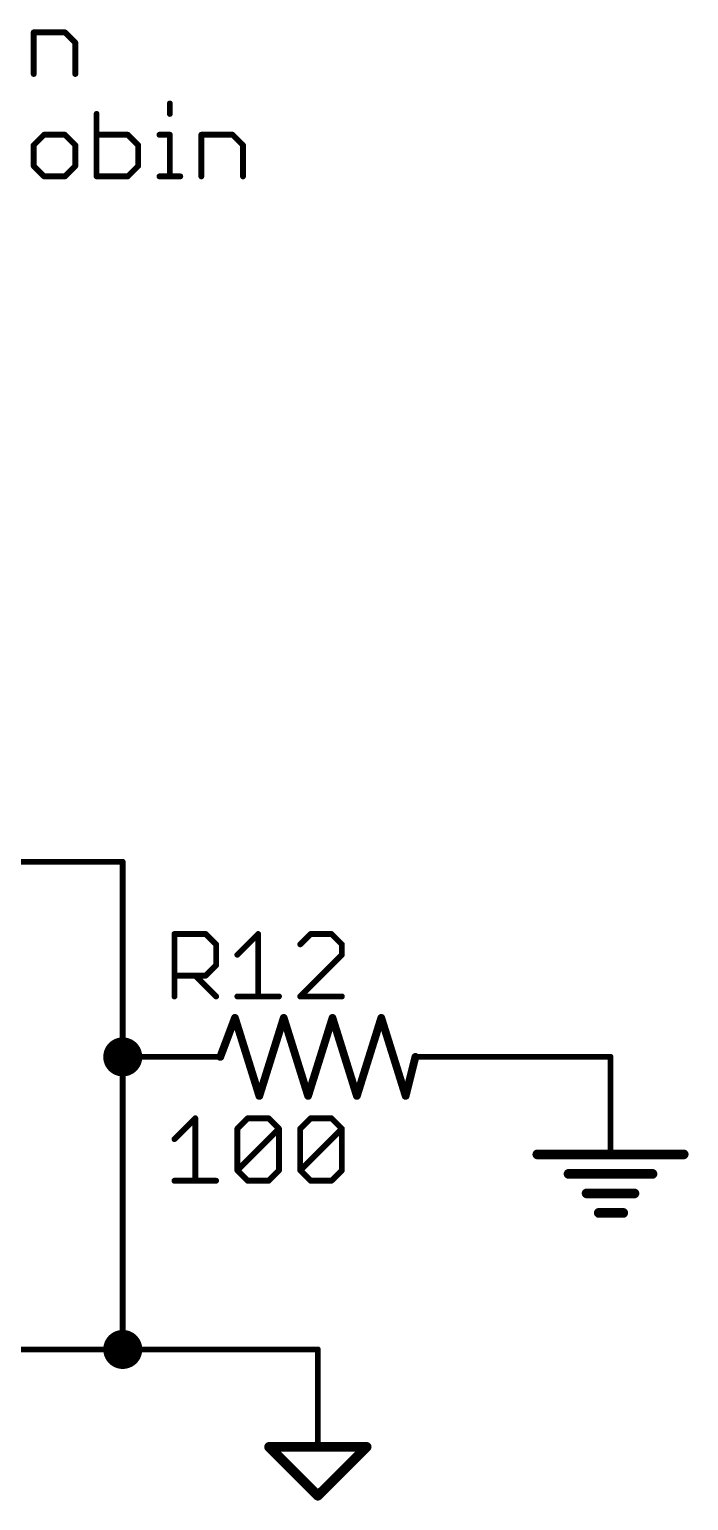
# Model space of a CAD drawing. Extents: x -40 to 215, y -109 to 87.
# Drawn here: x 198.23 to 215.39, y 39.24 to 77.56 of the extents above; entities that cross this region are included whole.
import ezdxf

# ---------------------------------------------------------------- set-up
doc = ezdxf.new("R2010")
doc.units = 0
for name, color, linetype in [('91', 94, 'CONTINUOUS'), ('94', 14, 'CONTINUOUS'), ('95', 251, 'CONTINUOUS'), ('96', 251, 'CONTINUOUS'), ('97', 251, 'CONTINUOUS')]:
    doc.layers.add(name, color=color, linetype=linetype)

msp = doc.modelspace()

# ---------------------------------------------------------------- linework, layer by layer
at = {"layer": '91', "const_width": 0.1524}
for points in [[(175.26, 55.88), (200.66, 55.88)], [(200.66, 55.88), (200.66, 50.8)], [(200.66, 50.8), (200.66, 43.18)], [(213.36, 50.8), (210.82, 50.8)], [(200.66, 43.18), (175.26, 43.18)], [(200.66, 43.18), (205.74, 43.18)]]:
    msp.add_lwpolyline(points, dxfattribs=at)
at = {"layer": '91'}
for points, const_width in [([(200.6981, 55.88, 1), (200.6219, 55.88)], 0.0762), ([(200.66, 55.8419, 1), (200.66, 55.9181)], 0.0762), ([(200.66, 50.546, 1), (200.66, 51.054, 1), (200.66, 50.546)], 0.508), ([(200.6981, 50.8, 1), (200.6219, 50.8)], 0.0762), ([(200.6219, 50.8, 1), (200.6981, 50.8)], 0.0762), ([(210.82, 50.8381, 1), (210.82, 50.7619)], 0.0762), ([(213.36, 50.7619, 1), (213.36, 50.8381)], 0.0762), ([(200.66, 42.926, 1), (200.66, 43.434, 1), (200.66, 42.926)], 0.508), ([(200.66, 43.2181, 1), (200.66, 43.1419)], 0.0762), ([(200.6219, 43.18, 1), (200.6981, 43.18)], 0.0762), ([(200.66, 43.1419, 1), (200.66, 43.2181)], 0.0762), ([(205.74, 43.1419, 1), (205.74, 43.2181)], 0.0762)]:
    msp.add_lwpolyline(points, format="xyb", dxfattribs=dict(at, const_width=const_width))
at = {"layer": '94'}
for points, const_width in [([(203.2, 50.8), (203.581, 51.816)], 0.2032), ([(203.581, 51.816), (204.216, 49.784)], 0.2032), ([(204.216, 49.784), (204.851, 51.816)], 0.2032), ([(204.851, 51.816), (205.486, 49.784)], 0.2032), ([(205.486, 49.784), (206.121, 51.816)], 0.2032), ([(206.121, 51.816), (206.756, 49.784)], 0.2032), ([(206.756, 49.784), (207.391, 51.816)], 0.2032), ([(207.391, 51.816), (208.026, 49.784)], 0.2032), ([(200.66, 50.8), (203.2, 50.8)], 0.1524), ([(208.026, 49.784), (208.28, 50.8)], 0.2032), ([(210.82, 50.8), (208.28, 50.8)], 0.1524), ([(213.36, 50.8), (213.36, 48.26)], 0.1524), ([(211.455, 48.26), (215.265, 48.26)], 0.254), ([(212.2678, 47.752), (214.4522, 47.752)], 0.254), ([(212.7377, 47.244), (213.9823, 47.244)], 0.254), ([(213.0552, 46.736), (213.6902, 46.736)], 0.254), ([(205.74, 43.18), (205.74, 40.64)], 0.1524), ([(204.47, 40.64), (207.01, 40.64)], 0.254), ([(205.74, 39.37), (204.47, 40.64)], 0.254), ([(207.01, 40.64), (205.74, 39.37)], 0.254)]:
    msp.add_lwpolyline(points, dxfattribs=dict(at, const_width=const_width))
for points, const_width in [([(203.6295, 51.8312, 1), (203.5325, 51.8008)], 0.1016), ([(203.6286, 51.7982, 1), (203.5334, 51.8338)], 0.1016), ([(204.8995, 51.8312, 1), (204.8025, 51.8008)], 0.1016), ([(204.8995, 51.8008, 1), (204.8025, 51.8312)], 0.1016), ([(206.1695, 51.8312, 1), (206.0725, 51.8008)], 0.1016), ([(206.1695, 51.8008, 1), (206.0725, 51.8312)], 0.1016), ([(207.4395, 51.8312, 1), (207.3425, 51.8008)], 0.1016), ([(207.4395, 51.8008, 1), (207.3425, 51.8312)], 0.1016), ([(200.66, 50.8381, 1), (200.66, 50.7619)], 0.0762), ([(203.1524, 50.8178, 1), (203.2476, 50.7822)], 0.1016), ([(203.2, 50.7619, 1), (203.2, 50.8381)], 0.0762), ([(208.3293, 50.7877, 1), (208.2307, 50.8123)], 0.1016), ([(208.28, 50.8381, 1), (208.28, 50.7619)], 0.0762), ([(210.82, 50.7619, 1), (210.82, 50.8381)], 0.0762), ([(213.3981, 50.8, 1), (213.3219, 50.8)], 0.0762), ([(204.1675, 49.7992, 1), (204.2645, 49.7688)], 0.1016), ([(204.1675, 49.7688, 1), (204.2645, 49.7992)], 0.1016), ([(205.4375, 49.7992, 1), (205.5345, 49.7688)], 0.1016), ([(205.4375, 49.7688, 1), (205.5345, 49.7992)], 0.1016), ([(206.7075, 49.7992, 1), (206.8045, 49.7688)], 0.1016), ([(206.7075, 49.7688, 1), (206.8045, 49.7992)], 0.1016), ([(207.9767, 49.7963, 1), (208.0753, 49.7717)], 0.1016), ([(207.9775, 49.7688, 1), (208.0745, 49.7992)], 0.1016), ([(211.455, 48.3235, 1), (211.455, 48.1965)], 0.127), ([(213.3219, 48.26, 1), (213.3981, 48.26)], 0.0762), ([(215.265, 48.1965, 1), (215.265, 48.3235)], 0.127), ([(212.2678, 47.8155, 1), (212.2678, 47.6885)], 0.127), ([(214.4522, 47.6885, 1), (214.4522, 47.8155)], 0.127), ([(212.7377, 47.3075, 1), (212.7377, 47.1805)], 0.127), ([(213.9823, 47.1805, 1), (213.9823, 47.3075)], 0.127), ([(213.0552, 46.7995, 1), (213.0552, 46.6725)], 0.127), ([(213.6902, 46.6725, 1), (213.6902, 46.7995)], 0.127), ([(205.7781, 43.18, 1), (205.7019, 43.18)], 0.0762), ([(204.47, 40.7035, 1), (204.47, 40.5765)], 0.127), ([(204.5149, 40.6849, 1), (204.4251, 40.5951)], 0.127), ([(205.7019, 40.64, 1), (205.7781, 40.64)], 0.0762), ([(207.0549, 40.5951, 1), (206.9651, 40.6849)], 0.127), ([(207.01, 40.5765, 1), (207.01, 40.7035)], 0.127), ([(205.6951, 39.4149, 1), (205.7849, 39.3251)], 0.127), ([(205.6951, 39.3251, 1), (205.7849, 39.4149)], 0.127)]:
    msp.add_lwpolyline(points, format="xyb", dxfattribs=dict(at, const_width=const_width))
at = {"layer": '95', "const_width": 0.1524}
for points in [[(202.0062, 52.3748), (202.0062, 54.0018)], [(202.0062, 54.0018), (202.8197, 54.0018)], [(202.8197, 54.0018), (203.0909, 53.7306)], [(203.6434, 53.4595), (204.1857, 54.0018)], [(204.1857, 54.0018), (204.1857, 52.3748)], [(205.5517, 54.0018), (205.2805, 53.7306)], [(206.094, 54.0018), (205.5517, 54.0018)], [(206.3652, 53.7306), (206.094, 54.0018)], [(203.0909, 53.7306), (203.0909, 53.1883)], [(206.3652, 53.4595), (206.3652, 53.7306)], [(205.2805, 52.3748), (206.3652, 53.4595)], [(202.8197, 52.9171), (202.0062, 52.9171)], [(202.5485, 52.9171), (203.0909, 52.3748)], [(203.0909, 53.1883), (202.8197, 52.9171)], [(203.6434, 52.3748), (204.728, 52.3748)], [(206.3652, 52.3748), (205.2805, 52.3748)]]:
    msp.add_lwpolyline(points, dxfattribs=at)
at = {"layer": '95', "const_width": 0.0762}
for points in [[(202.0443, 54.0018, 1), (201.9681, 54.0018)], [(202.0062, 54.0399, 1), (202.0062, 53.9637)], [(202.8466, 54.0287, 1), (202.7928, 53.9748)], [(202.8197, 53.9637, 1), (202.8197, 54.0399)], [(204.2238, 54.0018, 1), (204.1476, 54.0018)], [(204.2126, 53.9748, 1), (204.1587, 54.0287)], [(205.5517, 54.0399, 1), (205.5517, 53.9637)], [(205.5786, 53.9748, 1), (205.5247, 54.0287)], [(206.1209, 54.0287, 1), (206.0671, 53.9748)], [(206.094, 53.9637, 1), (206.094, 54.0399)], [(203.129, 53.7306, 1), (203.0528, 53.7306)], [(203.0639, 53.7037, 1), (203.1178, 53.7576)], [(205.2536, 53.7576, 1), (205.3075, 53.7037)], [(206.4033, 53.7306, 1), (206.3271, 53.7306)], [(206.3382, 53.7037, 1), (206.3921, 53.7576)], [(203.6164, 53.4864, 1), (203.6703, 53.4325)], [(206.3271, 53.4595, 1), (206.4033, 53.4595)], [(206.3921, 53.4325, 1), (206.3382, 53.4864)], [(202.0062, 52.9552, 1), (202.0062, 52.879)], [(202.5755, 52.9441, 1), (202.5216, 52.8902)], [(202.7928, 52.9441, 1), (202.8466, 52.8902)], [(202.8197, 52.879, 1), (202.8197, 52.9552)], [(203.0528, 53.1883, 1), (203.129, 53.1883)], [(203.1178, 53.1614, 1), (203.0639, 53.2152)], [(201.9681, 52.3748, 1), (202.0443, 52.3748)], [(203.0639, 52.3479, 1), (203.1178, 52.4017)], [(203.6434, 52.4129, 1), (203.6434, 52.3367)], [(204.1476, 52.3748, 1), (204.2238, 52.3748)], [(204.728, 52.3367, 1), (204.728, 52.4129)], [(205.2805, 52.4129, 1), (205.2805, 52.3367)], [(205.2536, 52.4017, 1), (205.3075, 52.3479)], [(206.3652, 52.3367, 1), (206.3652, 52.4129)]]:
    msp.add_lwpolyline(points, format="xyb", dxfattribs=at)
at = {"layer": '96', "const_width": 0.1524}
for points in [[(202.0062, 48.6589), (202.5485, 49.2012)], [(202.5485, 49.2012), (202.5485, 47.5742)], [(203.6434, 48.93), (203.9145, 49.2012)], [(203.9145, 49.2012), (204.4569, 49.2012)], [(204.4569, 49.2012), (204.728, 48.93)], [(205.2805, 48.93), (205.5517, 49.2012)], [(205.5517, 49.2012), (206.094, 49.2012)], [(206.094, 49.2012), (206.3652, 48.93)], [(203.6434, 47.8454), (203.6434, 48.93)], [(203.6434, 47.8454), (204.728, 48.93)], [(204.728, 48.93), (204.728, 47.8454)], [(205.2805, 47.8454), (205.2805, 48.93)], [(205.2805, 47.8454), (206.3652, 48.93)], [(206.3652, 48.93), (206.3652, 47.8454)], [(203.9145, 47.5742), (203.6434, 47.8454)], [(204.728, 47.8454), (204.4569, 47.5742)], [(205.5517, 47.5742), (205.2805, 47.8454)], [(206.3652, 47.8454), (206.094, 47.5742)], [(202.0062, 47.5742), (203.0909, 47.5742)], [(204.4569, 47.5742), (203.9145, 47.5742)], [(206.094, 47.5742), (205.5517, 47.5742)]]:
    msp.add_lwpolyline(points, dxfattribs=at)
at = {"layer": '96', "const_width": 0.0762}
for points in [[(202.5866, 49.2012, 1), (202.5104, 49.2012)], [(202.5755, 49.1742, 1), (202.5216, 49.2281)], [(203.9145, 49.2393, 1), (203.9145, 49.1631)], [(203.9415, 49.1742, 1), (203.8876, 49.2281)], [(204.4838, 49.2281, 1), (204.4299, 49.1742)], [(204.4569, 49.1631, 1), (204.4569, 49.2393)], [(205.5517, 49.2393, 1), (205.5517, 49.1631)], [(205.5786, 49.1742, 1), (205.5247, 49.2281)], [(206.1209, 49.2281, 1), (206.0671, 49.1742)], [(206.094, 49.1631, 1), (206.094, 49.2393)], [(201.9793, 48.6858, 1), (202.0331, 48.6319)], [(203.6164, 48.957, 1), (203.6703, 48.9031)], [(203.6815, 48.93, 1), (203.6053, 48.93)], [(204.7661, 48.93, 1), (204.6899, 48.93)], [(204.755, 48.9031, 1), (204.7011, 48.957)], [(204.7011, 48.9031, 1), (204.755, 48.957)], [(205.3186, 48.93, 1), (205.2424, 48.93)], [(205.2536, 48.957, 1), (205.3075, 48.9031)], [(206.4033, 48.93, 1), (206.3271, 48.93)], [(206.3921, 48.9031, 1), (206.3382, 48.957)], [(206.3382, 48.9031, 1), (206.3921, 48.957)], [(203.6703, 47.8723, 1), (203.6164, 47.8184)], [(203.6164, 47.8723, 1), (203.6703, 47.8184)], [(204.755, 47.8184, 1), (204.7011, 47.8723)], [(205.3075, 47.8723, 1), (205.2536, 47.8184)], [(205.2536, 47.8723, 1), (205.3075, 47.8184)], [(206.3921, 47.8184, 1), (206.3382, 47.8723)], [(202.0062, 47.6123, 1), (202.0062, 47.5361)], [(202.5104, 47.5742, 1), (202.5866, 47.5742)], [(203.0909, 47.5361, 1), (203.0909, 47.6123)], [(203.6053, 47.8454, 1), (203.6815, 47.8454)], [(203.9145, 47.6123, 1), (203.9145, 47.5361)], [(203.8876, 47.5473, 1), (203.9415, 47.6011)], [(204.4299, 47.6011, 1), (204.4838, 47.5473)], [(204.4569, 47.5361, 1), (204.4569, 47.6123)], [(204.6899, 47.8454, 1), (204.7661, 47.8454)], [(205.2424, 47.8454, 1), (205.3186, 47.8454)], [(205.5517, 47.6123, 1), (205.5517, 47.5361)], [(205.5247, 47.5473, 1), (205.5786, 47.6011)], [(206.0671, 47.6011, 1), (206.1209, 47.5473)], [(206.094, 47.5361, 1), (206.094, 47.6123)], [(206.3271, 47.8454, 1), (206.4033, 47.8454)]]:
    msp.add_lwpolyline(points, format="xyb", dxfattribs=at)
at = {"layer": '97', "const_width": 0.1524}
for points in [[(198.3407, 76.4032), (198.3407, 77.4879)], [(198.3407, 77.4879), (199.1541, 77.4879)], [(199.1541, 77.4879), (199.4253, 77.2167)], [(199.4253, 77.2167), (199.4253, 76.4032)], [(201.8861, 75.6344), (201.8861, 75.3632)], [(199.9778, 75.3632), (199.9778, 73.7362)], [(198.6118, 74.8209), (198.3407, 74.5497)], [(199.1541, 74.8209), (198.6118, 74.8209)], [(199.4253, 74.5497), (199.1541, 74.8209)], [(200.7913, 74.8209), (199.9778, 74.8209)], [(201.0625, 74.5497), (200.7913, 74.8209)], [(201.615, 74.8209), (201.8861, 74.8209)], [(201.8861, 74.8209), (201.8861, 73.7362)], [(202.7064, 73.7362), (202.7064, 74.8209)], [(202.7064, 74.8209), (203.5199, 74.8209)], [(203.5199, 74.8209), (203.7911, 74.5497)], [(198.3407, 74.5497), (198.3407, 74.0074)], [(199.4253, 74.0074), (199.4253, 74.5497)], [(201.0625, 74.0074), (201.0625, 74.5497)], [(203.7911, 74.5497), (203.7911, 73.7362)], [(198.3407, 74.0074), (198.6118, 73.7362)], [(199.1541, 73.7362), (199.4253, 74.0074)], [(200.7913, 73.7362), (201.0625, 74.0074)], [(198.6118, 73.7362), (199.1541, 73.7362)], [(199.9778, 73.7362), (200.7913, 73.7362)], [(201.615, 73.7362), (202.1573, 73.7362)]]:
    msp.add_lwpolyline(points, dxfattribs=at)
at = {"layer": '97', "const_width": 0.0762}
for points in [[(198.3788, 77.4879, 1), (198.3026, 77.4879)], [(198.3407, 77.526, 1), (198.3407, 77.4498)], [(199.1811, 77.5148, 1), (199.1272, 77.4609)], [(199.1541, 77.4498, 1), (199.1541, 77.526)], [(199.4634, 77.2167, 1), (199.3872, 77.2167)], [(199.3984, 77.1898, 1), (199.4523, 77.2436)], [(198.3026, 76.4032, 1), (198.3788, 76.4032)], [(199.3872, 76.4032, 1), (199.4634, 76.4032)], [(201.9242, 75.6344, 1), (201.848, 75.6344)], [(200.0159, 75.3632, 1), (199.9397, 75.3632)], [(201.848, 75.3632, 1), (201.9242, 75.3632)], [(198.6118, 74.859, 1), (198.6118, 74.7828)], [(198.6388, 74.7939, 1), (198.5849, 74.8478)], [(199.1811, 74.8478, 1), (199.1272, 74.7939)], [(199.1541, 74.7828, 1), (199.1541, 74.859)], [(199.9778, 74.859, 1), (199.9778, 74.7828)], [(200.8182, 74.8478, 1), (200.7644, 74.7939)], [(200.7913, 74.7828, 1), (200.7913, 74.859)], [(201.615, 74.859, 1), (201.615, 74.7828)], [(201.9242, 74.8209, 1), (201.848, 74.8209)], [(201.8861, 74.7828, 1), (201.8861, 74.859)], [(202.7445, 74.8209, 1), (202.6683, 74.8209)], [(202.7064, 74.859, 1), (202.7064, 74.7828)], [(203.5468, 74.8478, 1), (203.493, 74.7939)], [(203.5199, 74.7828, 1), (203.5199, 74.859)], [(198.3788, 74.5497, 1), (198.3026, 74.5497)], [(198.3137, 74.5766, 1), (198.3676, 74.5228)], [(199.4634, 74.5497, 1), (199.3872, 74.5497)], [(199.3984, 74.5228, 1), (199.4523, 74.5766)], [(201.1006, 74.5497, 1), (201.0244, 74.5497)], [(201.0355, 74.5228, 1), (201.0894, 74.5766)], [(203.8292, 74.5497, 1), (203.753, 74.5497)], [(203.7641, 74.5228, 1), (203.818, 74.5766)], [(198.3676, 74.0343, 1), (198.3137, 73.9804)], [(198.3026, 74.0074, 1), (198.3788, 74.0074)], [(199.3872, 74.0074, 1), (199.4634, 74.0074)], [(199.4523, 73.9804, 1), (199.3984, 74.0343)], [(201.0244, 74.0074, 1), (201.1006, 74.0074)], [(201.0894, 73.9804, 1), (201.0355, 74.0343)], [(198.6118, 73.7743, 1), (198.6118, 73.6981)], [(198.5849, 73.7093, 1), (198.6388, 73.7631)], [(199.1272, 73.7631, 1), (199.1811, 73.7093)], [(199.1541, 73.6981, 1), (199.1541, 73.7743)], [(199.9778, 73.7743, 1), (199.9778, 73.6981)], [(199.9397, 73.7362, 1), (200.0159, 73.7362)], [(200.7644, 73.7631, 1), (200.8182, 73.7093)], [(200.7913, 73.6981, 1), (200.7913, 73.7743)], [(201.615, 73.7743, 1), (201.615, 73.6981)], [(201.848, 73.7362, 1), (201.9242, 73.7362)], [(202.1573, 73.6981, 1), (202.1573, 73.7743)], [(202.6683, 73.7362, 1), (202.7445, 73.7362)], [(203.753, 73.7362, 1), (203.8292, 73.7362)]]:
    msp.add_lwpolyline(points, format="xyb", dxfattribs=at)

doc.saveas('drawing.dxf')
